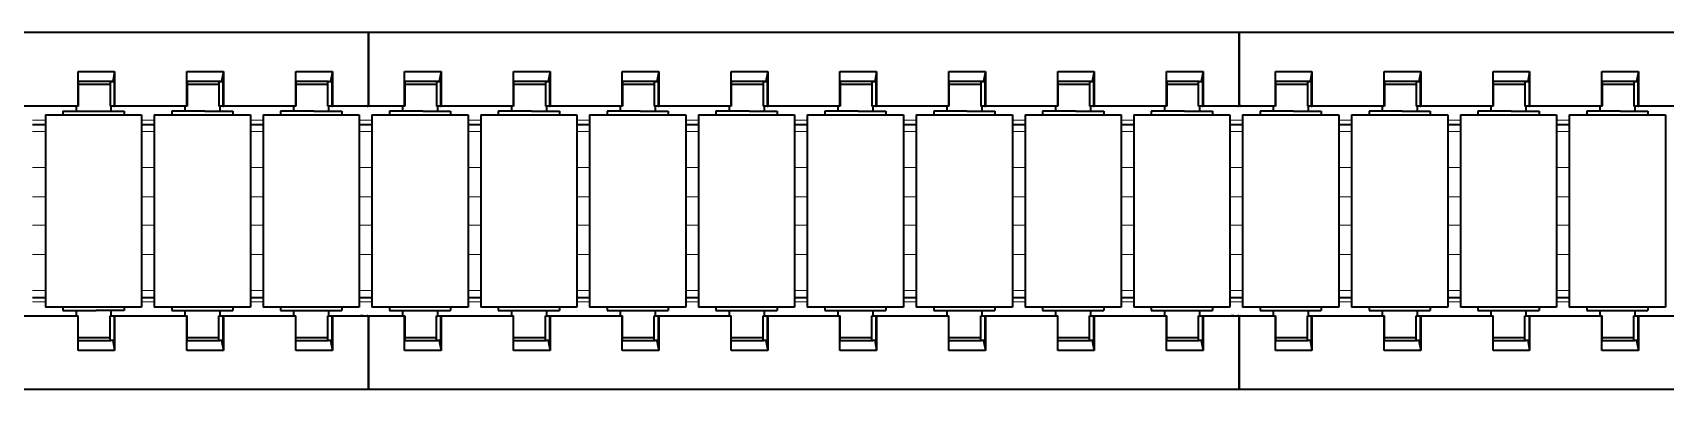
# Model space of a CAD drawing. Header units: inches. Extents: x 185496 to 352137, y 107182 to 179410.
# Drawn here: x 244592 to 244778.8, y 155304.6 to 155345.4 of the extents above; entities that cross this region are included whole.
import ezdxf

# ---------------------------------------------------------------- set-up
doc = ezdxf.new("R2010")
doc.units = ezdxf.units.IN
doc.header["$MEASUREMENT"] = 0

# ---------------------------------------------------------------- blocks, each defined once
blk = doc.blocks.new('liaojia')
at = {"color": 7, "lineweight": 35, "ltscale": 0.249049}
for p, q in [((799665.87, -280243.18), (799665.87, -280342.8)), ((799706.67, -280342.8), (799706.67, -280243.18)), ((799665.87, -280342.8), (799665.87, -280442.42)), ((799706.67, -280442.42), (799706.67, -280342.8)), ((799665.87, -280442.42), (799665.87, -280542.04)), ((799706.67, -280542.04), (799706.67, -280442.42))]:
    blk.add_line(p, q, dxfattribs=at)
at = {"color": 7, "lineweight": 35, "ltscale": 0.020671}
for p, q in [((799674.27, -280288.86), (799674.27, -280297.13)), ((799698.27, -280297.13), (799698.27, -280288.86)), ((799674.27, -280301.31), (799674.27, -280309.58)), ((799698.27, -280309.58), (799698.27, -280301.31)), ((799674.27, -280313.76), (799674.27, -280322.03)), ((799698.27, -280322.03), (799698.27, -280313.76)), ((799674.27, -280326.21), (799674.27, -280334.48)), ((799698.27, -280334.48), (799698.27, -280326.21)), ((799674.27, -280351.12), (799674.27, -280359.39)), ((799698.27, -280359.39), (799698.27, -280351.12)), ((799674.27, -280363.57), (799674.27, -280371.84)), ((799698.27, -280371.84), (799698.27, -280363.57)), ((799674.27, -280376.02), (799674.27, -280384.29)), ((799698.27, -280384.29), (799698.27, -280376.02)), ((799674.27, -280388.48), (799674.27, -280396.74)), ((799698.27, -280396.74), (799698.27, -280388.48)), ((799674.27, -280400.93), (799674.27, -280409.2)), ((799698.27, -280409.2), (799698.27, -280400.93)), ((799674.27, -280413.38), (799674.27, -280421.65)), ((799698.27, -280421.65), (799698.27, -280413.38)), ((799674.27, -280425.83), (799674.27, -280434.1)), ((799698.27, -280434.1), (799698.27, -280425.83)), ((799674.27, -280450.74), (799674.27, -280459.01)), ((799698.27, -280459.01), (799698.27, -280450.74)), ((799674.27, -280463.19), (799674.27, -280471.46)), ((799698.27, -280471.46), (799698.27, -280463.19)), ((799674.27, -280475.64), (799674.27, -280483.91)), ((799698.27, -280483.91), (799698.27, -280475.64))]:
    blk.add_line(p, q, dxfattribs=at)
at = {"color": 7, "lineweight": 35, "ltscale": 0.012551}
for p, q in [((799675.27, -280299.07), (799675.27, -280294.05)), ((799697.27, -280294.05), (799697.27, -280299.07)), ((799675.27, -280323.97), (799675.27, -280318.95)), ((799697.27, -280318.95), (799697.27, -280323.97)), ((799675.27, -280398.69), (799675.27, -280393.67)), ((799697.27, -280393.67), (799697.27, -280398.69)), ((799675.27, -280411.14), (799675.27, -280406.12)), ((799697.27, -280406.12), (799697.27, -280411.14)), ((799675.27, -280436.05), (799675.27, -280431.03)), ((799697.27, -280431.03), (799697.27, -280436.05))]:
    blk.add_line(p, q, dxfattribs=at)
at = {"color": 7, "lineweight": 35, "ltscale": 0.055}
for p, q in [((799675.27, -280294.05), (799697.27, -280294.05)), ((799675.27, -280305.05), (799697.27, -280305.05)), ((799675.27, -280306.5), (799697.27, -280306.5)), ((799675.27, -280317.5), (799697.27, -280317.5)), ((799675.27, -280318.95), (799697.27, -280318.95)), ((799675.27, -280329.95), (799697.27, -280329.95)), ((799675.27, -280331.41), (799697.27, -280331.41)), ((799675.27, -280342.41), (799697.27, -280342.41)), ((799675.27, -280343.86), (799697.27, -280343.86)), ((799675.27, -280354.86), (799697.27, -280354.86)), ((799675.27, -280356.31), (799697.27, -280356.31)), ((799675.27, -280367.31), (799697.27, -280367.31)), ((799675.27, -280368.76), (799697.27, -280368.76)), ((799675.27, -280379.76), (799697.27, -280379.76)), ((799675.27, -280381.22), (799697.27, -280381.22)), ((799675.27, -280392.22), (799697.27, -280392.22)), ((799675.27, -280393.67), (799697.27, -280393.67)), ((799675.27, -280404.67), (799697.27, -280404.67)), ((799675.27, -280406.12), (799697.27, -280406.12)), ((799675.27, -280417.12), (799697.27, -280417.12)), ((799675.27, -280418.57), (799697.27, -280418.57)), ((799675.27, -280429.57), (799697.27, -280429.57)), ((799675.27, -280431.03), (799697.27, -280431.03)), ((799675.27, -280442.03), (799697.27, -280442.03)), ((799675.27, -280443.48), (799697.27, -280443.48)), ((799675.27, -280454.48), (799697.27, -280454.48)), ((799675.27, -280455.93), (799697.27, -280455.93)), ((799675.27, -280466.93), (799697.27, -280466.93)), ((799675.27, -280468.38), (799697.27, -280468.38)), ((799675.27, -280479.38), (799697.27, -280479.38))]:
    blk.add_line(p, q, dxfattribs=at)
at = {"color": 7, "lineweight": 35, "ltscale": 0.002965}
for p, q in [((799670.31, -280297.13), (799671.47, -280297.34)), ((799701.07, -280297.34), (799702.24, -280297.13)), ((799670.31, -280309.58), (799671.47, -280309.8)), ((799701.07, -280309.8), (799702.24, -280309.58)), ((799670.31, -280322.03), (799671.47, -280322.25)), ((799701.07, -280322.25), (799702.24, -280322.03)), ((799670.31, -280334.48), (799671.47, -280334.7)), ((799701.07, -280334.7), (799702.24, -280334.48)), ((799670.31, -280346.94), (799671.47, -280347.15)), ((799701.07, -280347.15), (799702.24, -280346.94)), ((799670.31, -280359.39), (799671.47, -280359.61)), ((799701.07, -280359.61), (799702.24, -280359.39)), ((799670.31, -280371.84), (799671.47, -280372.06)), ((799701.07, -280372.06), (799702.24, -280371.84)), ((799670.31, -280384.29), (799671.47, -280384.51)), ((799701.07, -280384.51), (799702.24, -280384.29)), ((799670.31, -280396.74), (799671.47, -280396.96)), ((799701.07, -280396.96), (799702.24, -280396.74)), ((799670.31, -280409.2), (799671.47, -280409.42)), ((799701.07, -280409.42), (799702.24, -280409.2)), ((799670.31, -280421.65), (799671.47, -280421.87)), ((799701.07, -280421.87), (799702.24, -280421.65)), ((799670.31, -280434.1), (799671.47, -280434.32)), ((799701.07, -280434.32), (799702.24, -280434.1)), ((799670.31, -280446.55), (799671.47, -280446.77)), ((799701.07, -280446.77), (799702.24, -280446.55)), ((799670.31, -280459.01), (799671.47, -280459.23)), ((799701.07, -280459.23), (799702.24, -280459.01)), ((799670.31, -280471.46), (799671.47, -280471.68)), ((799701.07, -280471.68), (799702.24, -280471.46))]:
    blk.add_line(p, q, dxfattribs=at)
at = {"color": 7, "lineweight": 35, "ltscale": 0.009914}
for p, q in [((799670.31, -280297.13), (799674.27, -280297.13)), ((799698.27, -280297.13), (799702.24, -280297.13)), ((799674.27, -280301.31), (799670.31, -280301.31)), ((799702.24, -280301.31), (799698.27, -280301.31)), ((799670.31, -280309.58), (799674.27, -280309.58)), ((799698.27, -280309.58), (799702.24, -280309.58)), ((799674.27, -280313.76), (799670.31, -280313.76)), ((799702.24, -280313.76), (799698.27, -280313.76)), ((799670.31, -280322.03), (799674.27, -280322.03)), ((799698.27, -280322.03), (799702.24, -280322.03)), ((799674.27, -280326.21), (799670.31, -280326.21)), ((799702.24, -280326.21), (799698.27, -280326.21)), ((799670.31, -280334.48), (799674.27, -280334.48)), ((799698.27, -280334.48), (799702.24, -280334.48)), ((799674.27, -280338.67), (799670.31, -280338.67)), ((799702.24, -280338.67), (799698.27, -280338.67)), ((799670.31, -280346.94), (799674.27, -280346.94)), ((799698.27, -280346.94), (799702.24, -280346.94)), ((799674.27, -280351.12), (799670.31, -280351.12)), ((799702.24, -280351.12), (799698.27, -280351.12)), ((799670.31, -280359.39), (799674.27, -280359.39)), ((799698.27, -280359.39), (799702.24, -280359.39)), ((799674.27, -280363.57), (799670.31, -280363.57)), ((799702.24, -280363.57), (799698.27, -280363.57)), ((799670.31, -280371.84), (799674.27, -280371.84)), ((799698.27, -280371.84), (799702.24, -280371.84)), ((799674.27, -280376.02), (799670.31, -280376.02)), ((799702.24, -280376.02), (799698.27, -280376.02)), ((799670.31, -280384.29), (799674.27, -280384.29)), ((799698.27, -280384.29), (799702.24, -280384.29)), ((799674.27, -280388.48), (799670.31, -280388.48)), ((799702.24, -280388.48), (799698.27, -280388.48)), ((799670.31, -280396.74), (799674.27, -280396.74)), ((799698.27, -280396.74), (799702.24, -280396.74)), ((799674.27, -280400.93), (799670.31, -280400.93)), ((799702.24, -280400.93), (799698.27, -280400.93)), ((799670.31, -280409.2), (799674.27, -280409.2)), ((799698.27, -280409.2), (799702.24, -280409.2)), ((799674.27, -280413.38), (799670.31, -280413.38)), ((799702.24, -280413.38), (799698.27, -280413.38)), ((799670.31, -280421.65), (799674.27, -280421.65)), ((799698.27, -280421.65), (799702.24, -280421.65)), ((799674.27, -280425.83), (799670.31, -280425.83)), ((799702.24, -280425.83), (799698.27, -280425.83)), ((799670.31, -280434.1), (799674.27, -280434.1)), ((799698.27, -280434.1), (799702.24, -280434.1)), ((799674.27, -280438.29), (799670.31, -280438.29)), ((799702.24, -280438.29), (799698.27, -280438.29)), ((799670.31, -280446.55), (799674.27, -280446.55)), ((799698.27, -280446.55), (799702.24, -280446.55)), ((799674.27, -280450.74), (799670.31, -280450.74)), ((799702.24, -280450.74), (799698.27, -280450.74)), ((799670.31, -280459.01), (799674.27, -280459.01)), ((799698.27, -280459.01), (799702.24, -280459.01)), ((799674.27, -280463.19), (799670.31, -280463.19)), ((799702.24, -280463.19), (799698.27, -280463.19)), ((799670.31, -280471.46), (799674.27, -280471.46)), ((799698.27, -280471.46), (799702.24, -280471.46)), ((799674.27, -280475.64), (799670.31, -280475.64)), ((799702.24, -280475.64), (799698.27, -280475.64))]:
    blk.add_line(p, q, dxfattribs=at)
at = {"color": 7, "lineweight": 35, "ltscale": 0.01046}
for p, q in [((799670.31, -280301.31), (799670.31, -280297.13)), ((799702.24, -280297.13), (799702.24, -280301.31)), ((799670.31, -280313.76), (799670.31, -280309.58)), ((799702.24, -280309.58), (799702.24, -280313.76)), ((799670.31, -280326.21), (799670.31, -280322.03)), ((799702.24, -280322.03), (799702.24, -280326.21)), ((799670.31, -280338.67), (799670.31, -280334.48)), ((799702.24, -280334.48), (799702.24, -280338.67)), ((799670.31, -280351.12), (799670.31, -280346.94)), ((799702.24, -280346.94), (799702.24, -280351.12)), ((799670.31, -280363.57), (799670.31, -280359.39)), ((799702.24, -280359.39), (799702.24, -280363.57)), ((799670.31, -280376.02), (799670.31, -280371.84)), ((799702.24, -280371.84), (799702.24, -280376.02)), ((799670.31, -280388.48), (799670.31, -280384.29)), ((799702.24, -280384.29), (799702.24, -280388.48)), ((799670.31, -280400.93), (799670.31, -280396.74)), ((799702.24, -280396.74), (799702.24, -280400.93)), ((799670.31, -280413.38), (799670.31, -280409.2)), ((799702.24, -280409.2), (799702.24, -280413.38)), ((799670.31, -280425.83), (799670.31, -280421.65)), ((799702.24, -280421.65), (799702.24, -280425.83)), ((799670.31, -280438.29), (799670.31, -280434.1)), ((799702.24, -280434.1), (799702.24, -280438.29)), ((799670.31, -280450.74), (799670.31, -280446.55)), ((799702.24, -280446.55), (799702.24, -280450.74)), ((799670.31, -280463.19), (799670.31, -280459.01)), ((799702.24, -280459.01), (799702.24, -280463.19)), ((799670.31, -280475.64), (799670.31, -280471.46)), ((799702.24, -280471.46), (799702.24, -280475.64))]:
    blk.add_line(p, q, dxfattribs=at)
at = {"color": 7, "lineweight": 35, "ltscale": 0.007}
for p, q in [((799671.47, -280297.2), (799674.27, -280297.2)), ((799698.27, -280297.2), (799701.07, -280297.2)), ((799671.47, -280297.66), (799674.27, -280297.66)), ((799701.07, -280297.66), (799698.27, -280297.66)), ((799671.47, -280301.29), (799674.27, -280301.29)), ((799701.07, -280301.29), (799698.27, -280301.29)), ((799671.47, -280309.65), (799674.27, -280309.65)), ((799671.47, -280310.11), (799674.27, -280310.11)), ((799698.27, -280309.65), (799701.07, -280309.65)), ((799701.07, -280310.11), (799698.27, -280310.11)), ((799671.47, -280313.75), (799674.27, -280313.75)), ((799701.07, -280313.75), (799698.27, -280313.75)), ((799671.47, -280322.11), (799674.27, -280322.11)), ((799671.47, -280322.56), (799674.27, -280322.56)), ((799698.27, -280322.11), (799701.07, -280322.11)), ((799701.07, -280322.56), (799698.27, -280322.56)), ((799671.47, -280326.2), (799674.27, -280326.2)), ((799701.07, -280326.2), (799698.27, -280326.2)), ((799671.47, -280334.56), (799674.27, -280334.56)), ((799698.27, -280334.56), (799701.07, -280334.56)), ((799671.47, -280335.01), (799674.27, -280335.01)), ((799701.07, -280335.01), (799698.27, -280335.01)), ((799671.47, -280338.65), (799674.27, -280338.65)), ((799698.27, -280338.65), (799701.07, -280338.65)), ((799671.47, -280347.01), (799674.27, -280347.01)), ((799674.27, -280347.47), (799671.47, -280347.47)), ((799698.27, -280347.01), (799701.07, -280347.01)), ((799701.07, -280347.47), (799698.27, -280347.47)), ((799671.47, -280351.1), (799674.27, -280351.1)), ((799701.07, -280351.1), (799698.27, -280351.1)), ((799671.47, -280359.46), (799674.27, -280359.46)), ((799671.47, -280359.92), (799674.27, -280359.92)), ((799698.27, -280359.46), (799701.07, -280359.46)), ((799701.07, -280359.92), (799698.27, -280359.92)), ((799671.47, -280363.56), (799674.27, -280363.56)), ((799701.07, -280363.56), (799698.27, -280363.56)), ((799671.47, -280371.92), (799674.27, -280371.92)), ((799698.27, -280371.92), (799701.07, -280371.92)), ((799671.47, -280372.37), (799674.27, -280372.37)), ((799701.07, -280372.37), (799698.27, -280372.37)), ((799671.47, -280376.01), (799674.27, -280376.01)), ((799701.07, -280376.01), (799698.27, -280376.01)), ((799671.47, -280384.37), (799674.27, -280384.37)), ((799671.47, -280384.82), (799674.27, -280384.82)), ((799698.27, -280384.37), (799701.07, -280384.37)), ((799701.07, -280384.82), (799698.27, -280384.82)), ((799671.47, -280388.46), (799674.27, -280388.46)), ((799701.07, -280388.46), (799698.27, -280388.46)), ((799671.47, -280396.82), (799674.27, -280396.82)), ((799671.47, -280397.28), (799674.27, -280397.28)), ((799698.27, -280396.82), (799701.07, -280396.82)), ((799701.07, -280397.28), (799698.27, -280397.28)), ((799671.47, -280400.91), (799674.27, -280400.91)), ((799701.07, -280400.91), (799698.27, -280400.91)), ((799671.47, -280409.27), (799674.27, -280409.27)), ((799698.27, -280409.27), (799701.07, -280409.27)), ((799671.47, -280409.73), (799674.27, -280409.73)), ((799701.07, -280409.73), (799698.27, -280409.73)), ((799671.47, -280413.36), (799674.27, -280413.36)), ((799701.07, -280413.36), (799698.27, -280413.36)), ((799671.47, -280421.72), (799674.27, -280421.72)), ((799671.47, -280422.18), (799674.27, -280422.18)), ((799698.27, -280421.72), (799701.07, -280421.72)), ((799701.07, -280422.18), (799698.27, -280422.18)), ((799671.47, -280425.82), (799674.27, -280425.82)), ((799701.07, -280425.82), (799698.27, -280425.82)), ((799671.47, -280434.18), (799674.27, -280434.18)), ((799671.47, -280434.63), (799674.27, -280434.63)), ((799698.27, -280434.18), (799701.07, -280434.18)), ((799701.07, -280434.63), (799698.27, -280434.63)), ((799671.47, -280438.27), (799674.27, -280438.27)), ((799698.27, -280438.27), (799701.07, -280438.27)), ((799671.47, -280446.63), (799674.27, -280446.63)), ((799698.27, -280446.63), (799701.07, -280446.63)), ((799674.27, -280447.08), (799671.47, -280447.08)), ((799701.07, -280447.08), (799698.27, -280447.08)), ((799671.47, -280450.72), (799674.27, -280450.72)), ((799701.07, -280450.72), (799698.27, -280450.72)), ((799671.47, -280459.08), (799674.27, -280459.08)), ((799671.47, -280459.54), (799674.27, -280459.54)), ((799698.27, -280459.08), (799701.07, -280459.08)), ((799701.07, -280459.54), (799698.27, -280459.54)), ((799671.47, -280463.17), (799674.27, -280463.17)), ((799701.07, -280463.17), (799698.27, -280463.17)), ((799671.47, -280471.53), (799674.27, -280471.53)), ((799671.47, -280471.99), (799674.27, -280471.99)), ((799698.27, -280471.53), (799701.07, -280471.53)), ((799701.07, -280471.99), (799698.27, -280471.99)), ((799671.47, -280475.63), (799674.27, -280475.63)), ((799701.07, -280475.63), (799698.27, -280475.63))]:
    blk.add_line(p, q, dxfattribs=at)
at = {"color": 7, "lineweight": 35, "ltscale": 0.000893784}
for p, q in [((799671.47, -280297.56), (799671.47, -280297.2)), ((799701.07, -280297.2), (799701.07, -280297.56)), ((799671.47, -280384.73), (799671.47, -280384.37)), ((799701.07, -280384.37), (799701.07, -280384.73)), ((799671.47, -280459.44), (799671.47, -280459.08)), ((799701.07, -280459.08), (799701.07, -280459.44))]:
    blk.add_line(p, q, dxfattribs=at)
at = {"color": 7, "lineweight": 35, "ltscale": 0.000356865}
for p, q in [((799671.47, -280297.34), (799671.47, -280297.2)), ((799671.47, -280334.7), (799671.47, -280334.56)), ((799671.47, -280347.15), (799671.47, -280347.01)), ((799671.47, -280359.61), (799671.47, -280359.46)), ((799671.47, -280372.06), (799671.47, -280371.92)), ((799671.47, -280384.51), (799671.47, -280384.37)), ((799671.47, -280396.96), (799671.47, -280396.82)), ((799671.47, -280409.42), (799671.47, -280409.27)), ((799671.47, -280446.77), (799671.47, -280446.63)), ((799671.47, -280459.23), (799671.47, -280459.08)), ((799671.47, -280471.68), (799671.47, -280471.53))]:
    blk.add_line(p, q, dxfattribs=at)
at = {"color": 7, "lineweight": 35, "ltscale": 0.000536919}
for p, q in [((799671.47, -280297.34), (799671.47, -280297.56)), ((799671.47, -280309.8), (799671.47, -280310.01)), ((799671.47, -280384.51), (799671.47, -280384.73)), ((799671.47, -280421.87), (799671.47, -280422.08)), ((799671.47, -280459.23), (799671.47, -280459.44))]:
    blk.add_line(p, q, dxfattribs=at)
at = {"color": 7, "lineweight": 35, "ltscale": 0.000187874}
for p, q in [((799674.27, -280297.2), (799674.27, -280297.13)), ((799698.27, -280297.2), (799698.27, -280297.13)), ((799674.27, -280334.56), (799674.27, -280334.48)), ((799698.27, -280334.56), (799698.27, -280334.48)), ((799674.27, -280347.01), (799674.27, -280346.94)), ((799698.27, -280347.01), (799698.27, -280346.94)), ((799674.27, -280359.46), (799674.27, -280359.39)), ((799698.27, -280359.46), (799698.27, -280359.39)), ((799674.27, -280371.92), (799674.27, -280371.84)), ((799698.27, -280371.92), (799698.27, -280371.84)), ((799674.27, -280384.37), (799674.27, -280384.29)), ((799698.27, -280384.37), (799698.27, -280384.29)), ((799674.27, -280396.82), (799674.27, -280396.74)), ((799698.27, -280396.82), (799698.27, -280396.74)), ((799674.27, -280409.27), (799674.27, -280409.2)), ((799698.27, -280409.27), (799698.27, -280409.2)), ((799674.27, -280446.63), (799674.27, -280446.55)), ((799698.27, -280446.63), (799698.27, -280446.55)), ((799674.27, -280459.08), (799674.27, -280459.01)), ((799698.27, -280459.08), (799698.27, -280459.01)), ((799674.27, -280471.53), (799674.27, -280471.46)), ((799698.27, -280471.53), (799698.27, -280471.46))]:
    blk.add_line(p, q, dxfattribs=at)
at = {"color": 7, "lineweight": 35, "ltscale": 0.001138}
for p, q in [((799674.27, -280297.2), (799674.27, -280297.66)), ((799698.27, -280297.66), (799698.27, -280297.2)), ((799674.27, -280309.65), (799674.27, -280310.11)), ((799698.27, -280310.11), (799698.27, -280309.65)), ((799674.27, -280322.11), (799674.27, -280322.56)), ((799698.27, -280322.56), (799698.27, -280322.11)), ((799674.27, -280334.56), (799674.27, -280335.01)), ((799698.27, -280335.01), (799698.27, -280334.56)), ((799674.27, -280347.01), (799674.27, -280347.47)), ((799698.27, -280347.47), (799698.27, -280347.01)), ((799674.27, -280359.46), (799674.27, -280359.92)), ((799698.27, -280359.92), (799698.27, -280359.46)), ((799674.27, -280371.92), (799674.27, -280372.37)), ((799698.27, -280372.37), (799698.27, -280371.92)), ((799674.27, -280384.37), (799674.27, -280384.82)), ((799698.27, -280384.82), (799698.27, -280384.37)), ((799674.27, -280396.82), (799674.27, -280397.28)), ((799698.27, -280397.28), (799698.27, -280396.82)), ((799674.27, -280409.27), (799674.27, -280409.73)), ((799698.27, -280409.73), (799698.27, -280409.27)), ((799674.27, -280421.72), (799674.27, -280422.18)), ((799698.27, -280422.18), (799698.27, -280421.72)), ((799674.27, -280434.18), (799674.27, -280434.63)), ((799698.27, -280434.63), (799698.27, -280434.18)), ((799674.27, -280446.63), (799674.27, -280447.08)), ((799698.27, -280447.08), (799698.27, -280446.63)), ((799674.27, -280459.08), (799674.27, -280459.54)), ((799698.27, -280459.54), (799698.27, -280459.08)), ((799674.27, -280471.53), (799674.27, -280471.99)), ((799698.27, -280471.99), (799698.27, -280471.53))]:
    blk.add_line(p, q, dxfattribs=at)
at = {"color": 7, "lineweight": 35, "ltscale": 0.007987}
for p, q in [((799674.87, -280299.24), (799674.87, -280296.05)), ((799697.67, -280299.24), (799697.67, -280296.05)), ((799674.87, -280324.15), (799674.87, -280320.95)), ((799697.67, -280324.15), (799697.67, -280320.95)), ((799674.87, -280336.6), (799674.87, -280333.41)), ((799697.67, -280336.6), (799697.67, -280333.41)), ((799674.87, -280361.51), (799674.87, -280358.31)), ((799697.67, -280361.51), (799697.67, -280358.31)), ((799674.87, -280373.96), (799674.87, -280370.76)), ((799697.67, -280373.96), (799697.67, -280370.76)), ((799674.87, -280386.41), (799674.87, -280383.22)), ((799697.67, -280386.41), (799697.67, -280383.22)), ((799674.87, -280398.86), (799674.87, -280395.67)), ((799697.67, -280398.86), (799697.67, -280395.67)), ((799674.87, -280411.32), (799674.87, -280408.12)), ((799697.67, -280411.32), (799697.67, -280408.12)), ((799674.87, -280436.22), (799674.87, -280433.03)), ((799697.67, -280436.22), (799697.67, -280433.03)), ((799674.87, -280448.67), (799674.87, -280445.48)), ((799697.67, -280448.67), (799697.67, -280445.48)), ((799674.87, -280461.13), (799674.87, -280457.93)), ((799697.67, -280461.13), (799697.67, -280457.93)), ((799674.87, -280473.58), (799674.87, -280470.38)), ((799697.67, -280470.38), (799697.67, -280473.58))]:
    blk.add_line(p, q, dxfattribs=at)
at = {"color": 7, "lineweight": 35, "ltscale": 0.000999832}
for p, q in [((799674.87, -280296.05), (799675.27, -280296.05)), ((799674.87, -280303.05), (799675.27, -280303.05)), ((799674.87, -280308.5), (799675.27, -280308.5)), ((799674.87, -280315.5), (799675.27, -280315.5)), ((799674.87, -280320.95), (799675.27, -280320.95)), ((799674.87, -280327.95), (799675.27, -280327.95)), ((799674.87, -280333.41), (799675.27, -280333.41)), ((799674.87, -280340.41), (799675.27, -280340.41)), ((799674.87, -280345.86), (799675.27, -280345.86)), ((799674.87, -280352.86), (799675.27, -280352.86)), ((799674.87, -280358.31), (799675.27, -280358.31)), ((799674.87, -280365.31), (799675.27, -280365.31)), ((799674.87, -280370.76), (799675.27, -280370.76)), ((799674.87, -280377.76), (799675.27, -280377.76)), ((799674.87, -280383.22), (799675.27, -280383.22)), ((799674.87, -280390.22), (799675.27, -280390.22)), ((799674.87, -280395.67), (799675.27, -280395.67)), ((799674.87, -280402.67), (799675.27, -280402.67)), ((799674.87, -280408.12), (799675.27, -280408.12)), ((799674.87, -280415.12), (799675.27, -280415.12)), ((799674.87, -280420.57), (799675.27, -280420.57)), ((799674.87, -280427.57), (799675.27, -280427.57)), ((799674.87, -280433.03), (799675.27, -280433.03)), ((799674.87, -280440.03), (799675.27, -280440.03)), ((799674.87, -280445.48), (799675.27, -280445.48)), ((799674.87, -280452.48), (799675.27, -280452.48)), ((799674.87, -280457.93), (799675.27, -280457.93)), ((799674.87, -280464.93), (799675.27, -280464.93)), ((799674.87, -280470.38), (799675.27, -280470.38)), ((799674.87, -280477.38), (799675.27, -280477.38))]:
    blk.add_line(p, q, dxfattribs=at)
at = {"color": 7, "lineweight": 35, "ltscale": 0.001}
for p, q in [((799697.27, -280296.05), (799697.67, -280296.05)), ((799697.27, -280303.05), (799697.67, -280303.05)), ((799697.27, -280308.5), (799697.67, -280308.5)), ((799697.27, -280315.5), (799697.67, -280315.5)), ((799697.27, -280320.95), (799697.67, -280320.95)), ((799697.27, -280327.95), (799697.67, -280327.95)), ((799697.27, -280333.41), (799697.67, -280333.41)), ((799697.27, -280340.41), (799697.67, -280340.41)), ((799697.27, -280345.86), (799697.67, -280345.86)), ((799697.27, -280352.86), (799697.67, -280352.86)), ((799697.27, -280358.31), (799697.67, -280358.31)), ((799697.27, -280365.31), (799697.67, -280365.31)), ((799697.27, -280370.76), (799697.67, -280370.76)), ((799697.27, -280377.76), (799697.67, -280377.76)), ((799697.27, -280383.22), (799697.67, -280383.22)), ((799697.27, -280390.22), (799697.67, -280390.22)), ((799697.27, -280395.67), (799697.67, -280395.67)), ((799697.27, -280402.67), (799697.67, -280402.67)), ((799697.27, -280408.12), (799697.67, -280408.12)), ((799697.27, -280415.12), (799697.67, -280415.12)), ((799697.27, -280420.57), (799697.67, -280420.57)), ((799697.27, -280427.57), (799697.67, -280427.57)), ((799697.27, -280433.03), (799697.67, -280433.03)), ((799697.27, -280440.03), (799697.67, -280440.03)), ((799697.27, -280445.48), (799697.67, -280445.48)), ((799697.27, -280452.48), (799697.67, -280452.48)), ((799697.27, -280457.93), (799697.67, -280457.93)), ((799697.27, -280464.93), (799697.67, -280464.93)), ((799697.27, -280470.38), (799697.67, -280470.38)), ((799697.27, -280477.38), (799697.67, -280477.38))]:
    blk.add_line(p, q, dxfattribs=at)
at = {"color": 7, "lineweight": 35, "ltscale": 0.009386}
for p, q in [((799671.47, -280297.56), (799671.47, -280301.31)), ((799701.07, -280301.31), (799701.07, -280297.56)), ((799671.47, -280310.01), (799671.47, -280313.76)), ((799701.07, -280313.76), (799701.07, -280310.01)), ((799671.47, -280322.46), (799671.47, -280326.22)), ((799701.07, -280326.22), (799701.07, -280322.46)), ((799671.47, -280334.92), (799671.47, -280338.67)), ((799701.07, -280338.67), (799701.07, -280334.92)), ((799671.47, -280347.37), (799671.47, -280351.12)), ((799701.07, -280351.12), (799701.07, -280347.37)), ((799671.47, -280359.82), (799671.47, -280363.57)), ((799701.07, -280363.57), (799701.07, -280359.82)), ((799671.47, -280372.27), (799671.47, -280376.03)), ((799701.07, -280376.03), (799701.07, -280372.27)), ((799671.47, -280384.73), (799671.47, -280388.48)), ((799701.07, -280388.48), (799701.07, -280384.73)), ((799671.47, -280397.18), (799671.47, -280400.93)), ((799701.07, -280400.93), (799701.07, -280397.18)), ((799671.47, -280409.63), (799671.47, -280413.38)), ((799701.07, -280413.38), (799701.07, -280409.63)), ((799671.47, -280422.08), (799671.47, -280425.84)), ((799701.07, -280425.84), (799701.07, -280422.08)), ((799671.47, -280434.54), (799671.47, -280438.29)), ((799701.07, -280438.29), (799701.07, -280434.54)), ((799671.47, -280446.99), (799671.47, -280450.74)), ((799701.07, -280450.74), (799701.07, -280446.99)), ((799671.47, -280459.44), (799671.47, -280463.19)), ((799701.07, -280463.19), (799701.07, -280459.44)), ((799671.47, -280471.89), (799671.47, -280475.65)), ((799701.07, -280475.65), (799701.07, -280471.89))]:
    blk.add_line(p, q, dxfattribs=at)
at = {"color": 7, "lineweight": 35, "ltscale": 0.005168}
for p, q in [((799671.77, -280299.72), (799671.77, -280297.66)), ((799671.77, -280312.18), (799671.77, -280310.11)), ((799671.77, -280324.63), (799671.77, -280322.56)), ((799671.77, -280337.08), (799671.77, -280335.01)), ((799671.77, -280349.53), (799671.77, -280347.47)), ((799671.77, -280361.99), (799671.77, -280359.92)), ((799671.77, -280374.44), (799671.77, -280372.37)), ((799671.77, -280386.89), (799671.77, -280384.82)), ((799671.77, -280399.34), (799671.77, -280397.28)), ((799671.77, -280411.79), (799671.77, -280409.73)), ((799671.77, -280424.25), (799671.77, -280422.18)), ((799671.77, -280436.7), (799671.77, -280434.63)), ((799671.77, -280449.15), (799671.77, -280447.08)), ((799671.77, -280461.6), (799671.77, -280459.54)), ((799671.77, -280474.06), (799671.77, -280471.99))]:
    blk.add_line(p, q, dxfattribs=at)
at = {"color": 7, "lineweight": 35, "ltscale": 0.004297}
for p, q in [((799671.77, -280299.37), (799671.77, -280297.66)), ((799700.77, -280297.66), (799700.77, -280299.37)), ((799671.77, -280311.83), (799671.77, -280310.11)), ((799700.77, -280310.11), (799700.77, -280311.83)), ((799671.77, -280324.28), (799671.77, -280322.56)), ((799700.77, -280322.56), (799700.77, -280324.28)), ((799671.77, -280336.73), (799671.77, -280335.01)), ((799700.77, -280335.01), (799700.77, -280336.73)), ((799671.77, -280349.18), (799671.77, -280347.47)), ((799700.77, -280347.47), (799700.77, -280349.18)), ((799671.77, -280361.64), (799671.77, -280359.92)), ((799700.77, -280359.92), (799700.77, -280361.64)), ((799671.77, -280374.09), (799671.77, -280372.37)), ((799700.77, -280372.37), (799700.77, -280374.09)), ((799671.77, -280386.54), (799671.77, -280384.82)), ((799700.77, -280384.82), (799700.77, -280386.54)), ((799671.77, -280398.99), (799671.77, -280397.28)), ((799700.77, -280397.28), (799700.77, -280398.99)), ((799671.77, -280411.45), (799671.77, -280409.73)), ((799700.77, -280409.73), (799700.77, -280411.45)), ((799671.77, -280423.9), (799671.77, -280422.18)), ((799700.77, -280422.18), (799700.77, -280423.9)), ((799671.77, -280436.35), (799671.77, -280434.63)), ((799700.77, -280434.63), (799700.77, -280436.35)), ((799671.77, -280448.8), (799671.77, -280447.08)), ((799700.77, -280447.08), (799700.77, -280448.8)), ((799671.77, -280461.26), (799671.77, -280459.54)), ((799700.77, -280459.54), (799700.77, -280461.26)), ((799671.77, -280473.71), (799671.77, -280471.99)), ((799700.77, -280471.99), (799700.77, -280473.71))]:
    blk.add_line(p, q, dxfattribs=at)
at = {"color": 7, "lineweight": 35, "ltscale": 0.0015}
for p, q in [((799674.27, -280297.55), (799674.87, -280297.55)), ((799697.67, -280297.55), (799698.27, -280297.55)), ((799674.27, -280301.55), (799674.87, -280301.55)), ((799697.67, -280301.55), (799698.27, -280301.55)), ((799674.27, -280310), (799674.87, -280310)), ((799697.67, -280310), (799698.27, -280310)), ((799674.27, -280314), (799674.87, -280314)), ((799697.67, -280314), (799698.27, -280314)), ((799674.27, -280322.45), (799674.87, -280322.45)), ((799697.67, -280322.45), (799698.27, -280322.45)), ((799674.27, -280326.45), (799674.87, -280326.45)), ((799697.67, -280326.45), (799698.27, -280326.45)), ((799674.27, -280334.91), (799674.87, -280334.91)), ((799697.67, -280334.91), (799698.27, -280334.91)), ((799674.27, -280338.91), (799674.87, -280338.91)), ((799697.67, -280338.91), (799698.27, -280338.91)), ((799674.27, -280347.36), (799674.87, -280347.36)), ((799697.67, -280347.36), (799698.27, -280347.36)), ((799674.27, -280351.36), (799674.87, -280351.36)), ((799697.67, -280351.36), (799698.27, -280351.36)), ((799674.27, -280359.81), (799674.87, -280359.81)), ((799697.67, -280359.81), (799698.27, -280359.81)), ((799674.27, -280363.81), (799674.87, -280363.81)), ((799697.67, -280363.81), (799698.27, -280363.81)), ((799674.27, -280372.26), (799674.87, -280372.26)), ((799697.67, -280372.26), (799698.27, -280372.26)), ((799674.27, -280376.26), (799674.87, -280376.26)), ((799697.67, -280376.26), (799698.27, -280376.26)), ((799674.27, -280384.72), (799674.87, -280384.72)), ((799697.67, -280384.72), (799698.27, -280384.72)), ((799674.27, -280388.72), (799674.87, -280388.72)), ((799697.67, -280388.72), (799698.27, -280388.72)), ((799674.27, -280397.17), (799674.87, -280397.17)), ((799697.67, -280397.17), (799698.27, -280397.17)), ((799674.27, -280401.17), (799674.87, -280401.17)), ((799697.67, -280401.17), (799698.27, -280401.17)), ((799674.27, -280409.62), (799674.87, -280409.62)), ((799697.67, -280409.62), (799698.27, -280409.62)), ((799674.27, -280413.62), (799674.87, -280413.62)), ((799697.67, -280413.62), (799698.27, -280413.62)), ((799674.27, -280422.07), (799674.87, -280422.07)), ((799697.67, -280422.07), (799698.27, -280422.07)), ((799674.27, -280426.07), (799674.87, -280426.07)), ((799697.67, -280426.07), (799698.27, -280426.07)), ((799674.27, -280434.53), (799674.87, -280434.53)), ((799697.67, -280434.53), (799698.27, -280434.53)), ((799674.27, -280438.53), (799674.87, -280438.53)), ((799697.67, -280438.53), (799698.27, -280438.53)), ((799674.27, -280446.98), (799674.87, -280446.98)), ((799697.67, -280446.98), (799698.27, -280446.98)), ((799674.27, -280450.98), (799674.87, -280450.98)), ((799697.67, -280450.98), (799698.27, -280450.98)), ((799674.27, -280459.43), (799674.87, -280459.43)), ((799697.67, -280459.43), (799698.27, -280459.43)), ((799674.27, -280463.43), (799674.87, -280463.43)), ((799697.67, -280463.43), (799698.27, -280463.43)), ((799674.27, -280471.88), (799674.87, -280471.88)), ((799697.67, -280471.88), (799698.27, -280471.88)), ((799674.27, -280475.88), (799674.87, -280475.88)), ((799697.67, -280475.88), (799698.27, -280475.88))]:
    blk.add_line(p, q, dxfattribs=at)
at = {"color": 7, "lineweight": 35, "ltscale": 0.009513}
for p, q in [((799674.87, -280299.24), (799674.87, -280303.05)), ((799697.67, -280303.05), (799697.67, -280299.24)), ((799674.87, -280311.7), (799674.87, -280315.5)), ((799697.67, -280315.5), (799697.67, -280311.7)), ((799674.87, -280324.15), (799674.87, -280327.95)), ((799697.67, -280327.95), (799697.67, -280324.15)), ((799674.87, -280336.6), (799674.87, -280340.41)), ((799697.67, -280340.41), (799697.67, -280336.6)), ((799674.87, -280361.51), (799674.87, -280365.31)), ((799697.67, -280365.31), (799697.67, -280361.51)), ((799674.87, -280373.96), (799674.87, -280377.76)), ((799697.67, -280377.76), (799697.67, -280373.96)), ((799674.87, -280386.41), (799674.87, -280390.22)), ((799697.67, -280390.22), (799697.67, -280386.41)), ((799674.87, -280398.86), (799674.87, -280402.67)), ((799697.67, -280402.67), (799697.67, -280398.86)), ((799674.87, -280411.32), (799674.87, -280415.12)), ((799697.67, -280415.12), (799697.67, -280411.32)), ((799674.87, -280423.77), (799674.87, -280427.57)), ((799697.67, -280427.57), (799697.67, -280423.77)), ((799674.87, -280436.22), (799674.87, -280440.03)), ((799697.67, -280440.03), (799697.67, -280436.22)), ((799674.87, -280448.67), (799674.87, -280452.48)), ((799697.67, -280452.48), (799697.67, -280448.67)), ((799674.87, -280461.13), (799674.87, -280464.93)), ((799697.67, -280464.93), (799697.67, -280461.13)), ((799674.87, -280477.38), (799674.87, -280473.58)), ((799697.67, -280477.38), (799697.67, -280473.58))]:
    blk.add_line(p, q, dxfattribs=at)
at = {"color": 7, "lineweight": 35, "ltscale": 0.014948}
for p, q in [((799675.27, -280305.05), (799675.27, -280299.07)), ((799697.27, -280299.07), (799697.27, -280305.05)), ((799675.27, -280317.5), (799675.27, -280311.52)), ((799697.27, -280311.52), (799697.27, -280317.5)), ((799675.27, -280329.95), (799675.27, -280323.97)), ((799697.27, -280323.97), (799697.27, -280329.95)), ((799675.27, -280342.41), (799675.27, -280336.43)), ((799697.27, -280336.43), (799697.27, -280342.41)), ((799675.27, -280354.86), (799675.27, -280348.88)), ((799697.27, -280348.88), (799697.27, -280354.86)), ((799675.27, -280367.31), (799675.27, -280361.33)), ((799697.27, -280361.33), (799697.27, -280367.31)), ((799675.27, -280379.76), (799675.27, -280373.78)), ((799697.27, -280373.78), (799697.27, -280379.76)), ((799675.27, -280392.22), (799675.27, -280386.24)), ((799697.27, -280386.24), (799697.27, -280392.22)), ((799675.27, -280404.67), (799675.27, -280398.69)), ((799697.27, -280398.69), (799697.27, -280404.67)), ((799675.27, -280417.12), (799675.27, -280411.14)), ((799697.27, -280411.14), (799697.27, -280417.12)), ((799675.27, -280429.57), (799675.27, -280423.59)), ((799697.27, -280423.59), (799697.27, -280429.57)), ((799675.27, -280442.03), (799675.27, -280436.05)), ((799697.27, -280436.05), (799697.27, -280442.03)), ((799675.27, -280454.48), (799675.27, -280448.5)), ((799697.27, -280448.5), (799697.27, -280454.48)), ((799675.27, -280466.93), (799675.27, -280460.95)), ((799697.27, -280460.95), (799697.27, -280466.93)), ((799675.27, -280479.38), (799675.27, -280473.4)), ((799697.27, -280473.4), (799697.27, -280479.38))]:
    blk.add_line(p, q, dxfattribs=at)
at = {"color": 7, "lineweight": 35, "ltscale": 0.000243759}
for p, q in [((799701.07, -280297.66), (799701.07, -280297.56)), ((799701.07, -280359.92), (799701.07, -280359.82)), ((799701.07, -280384.82), (799701.07, -280384.73)), ((799701.07, -280397.28), (799701.07, -280397.18)), ((799701.07, -280459.54), (799701.07, -280459.44)), ((799701.07, -280471.99), (799701.07, -280471.89))]:
    blk.add_line(p, q, dxfattribs=at)
at = {"color": 7, "lineweight": 13, "ltscale": 0.009093}
for p, q in [((799701.07, -280301.29), (799701.07, -280297.66)), ((799701.07, -280313.75), (799701.07, -280310.11)), ((799701.07, -280326.2), (799701.07, -280322.56)), ((799701.07, -280338.65), (799701.07, -280335.01)), ((799701.07, -280351.1), (799701.07, -280347.47)), ((799701.07, -280363.56), (799701.07, -280359.92)), ((799701.07, -280376.01), (799701.07, -280372.37)), ((799701.07, -280388.46), (799701.07, -280384.82)), ((799701.07, -280400.91), (799701.07, -280397.28)), ((799701.07, -280413.36), (799701.07, -280409.73)), ((799701.07, -280425.82), (799701.07, -280422.18)), ((799701.07, -280438.27), (799701.07, -280434.63)), ((799701.07, -280450.72), (799701.07, -280447.08)), ((799701.07, -280463.17), (799701.07, -280459.54)), ((799701.07, -280475.63), (799701.07, -280471.99))]:
    blk.add_line(p, q, dxfattribs=at)
at = {"color": 7, "lineweight": 35, "ltscale": 0.004796}
for p, q in [((799671.77, -280301.29), (799671.77, -280299.37)), ((799700.77, -280299.37), (799700.77, -280301.29)), ((799671.77, -280313.75), (799671.77, -280311.83)), ((799700.77, -280311.83), (799700.77, -280313.75)), ((799671.77, -280338.65), (799671.77, -280336.73)), ((799700.77, -280336.73), (799700.77, -280338.65)), ((799671.77, -280351.1), (799671.77, -280349.18)), ((799700.77, -280349.18), (799700.77, -280351.1)), ((799671.77, -280363.56), (799671.77, -280361.64)), ((799700.77, -280361.64), (799700.77, -280363.56)), ((799671.77, -280376.01), (799671.77, -280374.09)), ((799700.77, -280374.09), (799700.77, -280376.01)), ((799671.77, -280388.46), (799671.77, -280386.54)), ((799700.77, -280386.54), (799700.77, -280388.46)), ((799671.77, -280400.91), (799671.77, -280398.99)), ((799700.77, -280398.99), (799700.77, -280400.91)), ((799671.77, -280413.36), (799671.77, -280411.45)), ((799700.77, -280411.45), (799700.77, -280413.36)), ((799671.77, -280425.82), (799671.77, -280423.9)), ((799700.77, -280423.9), (799700.77, -280425.82)), ((799671.77, -280450.72), (799671.77, -280448.8)), ((799700.77, -280448.8), (799700.77, -280450.72)), ((799671.77, -280463.17), (799671.77, -280461.26)), ((799700.77, -280461.26), (799700.77, -280463.17)), ((799671.77, -280475.63), (799671.77, -280473.71)), ((799700.77, -280473.71), (799700.77, -280475.63))]:
    blk.add_line(p, q, dxfattribs=at)
at = {"color": 7, "lineweight": 35, "ltscale": 0.003925}
for p, q in [((799671.77, -280301.29), (799671.77, -280299.72)), ((799671.77, -280313.75), (799671.77, -280312.18)), ((799671.77, -280326.2), (799671.77, -280324.63)), ((799671.77, -280338.65), (799671.77, -280337.08)), ((799671.77, -280351.1), (799671.77, -280349.53)), ((799671.77, -280363.56), (799671.77, -280361.99)), ((799671.77, -280376.01), (799671.77, -280374.44)), ((799671.77, -280388.46), (799671.77, -280386.89)), ((799671.77, -280400.91), (799671.77, -280399.34)), ((799671.77, -280413.36), (799671.77, -280411.79)), ((799671.77, -280425.82), (799671.77, -280424.25)), ((799671.77, -280438.27), (799671.77, -280436.7)), ((799671.77, -280450.72), (799671.77, -280449.15)), ((799671.77, -280463.17), (799671.77, -280461.6)), ((799671.77, -280475.63), (799671.77, -280474.06))]:
    blk.add_line(p, q, dxfattribs=at)
at = {"color": 7, "lineweight": 35, "ltscale": 4.15802e-05}
for p, q in [((799674.27, -280301.29), (799674.27, -280301.31)), ((799698.27, -280301.31), (799698.27, -280301.29)), ((799701.07, -280301.29), (799701.07, -280301.31)), ((799674.27, -280388.46), (799674.27, -280388.48)), ((799698.27, -280388.48), (799698.27, -280388.46)), ((799701.07, -280388.46), (799701.07, -280388.48)), ((799674.27, -280463.17), (799674.27, -280463.19)), ((799698.27, -280463.19), (799698.27, -280463.17)), ((799701.07, -280463.17), (799701.07, -280463.19))]:
    blk.add_line(p, q, dxfattribs=at)
at = {"color": 7, "lineweight": 35, "ltscale": 0.012552}
for p, q in [((799675.27, -280311.52), (799675.27, -280306.5)), ((799697.27, -280306.5), (799697.27, -280311.52)), ((799675.27, -280336.43), (799675.27, -280331.41)), ((799697.27, -280331.41), (799697.27, -280336.43)), ((799675.27, -280348.88), (799675.27, -280343.86)), ((799697.27, -280343.86), (799697.27, -280348.88)), ((799675.27, -280361.33), (799675.27, -280356.31)), ((799697.27, -280356.31), (799697.27, -280361.33)), ((799675.27, -280373.78), (799675.27, -280368.76)), ((799697.27, -280368.76), (799697.27, -280373.78)), ((799675.27, -280386.24), (799675.27, -280381.22)), ((799697.27, -280381.22), (799697.27, -280386.24)), ((799675.27, -280423.59), (799675.27, -280418.57)), ((799697.27, -280418.57), (799697.27, -280423.59)), ((799675.27, -280448.5), (799675.27, -280443.48)), ((799697.27, -280443.48), (799697.27, -280448.5)), ((799675.27, -280460.95), (799675.27, -280455.93)), ((799697.27, -280455.93), (799697.27, -280460.95)), ((799675.27, -280473.4), (799675.27, -280468.38)), ((799697.27, -280468.38), (799697.27, -280473.4))]:
    blk.add_line(p, q, dxfattribs=at)
at = {"color": 7, "lineweight": 13, "ltscale": 0.003631}
for p, q in [((799675.87, -280306.5), (799675.87, -280305.05)), ((799677.19, -280306.5), (799677.19, -280305.05)), ((799681.31, -280306.5), (799681.31, -280305.05)), ((799684.67, -280306.5), (799684.67, -280305.05)), ((799687.88, -280306.5), (799687.88, -280305.05)), ((799691.24, -280306.5), (799691.24, -280305.05)), ((799695.36, -280306.5), (799695.36, -280305.05)), ((799696.67, -280306.5), (799696.67, -280305.05)), ((799675.87, -280318.95), (799675.87, -280317.5)), ((799677.19, -280318.95), (799677.19, -280317.5)), ((799681.31, -280318.95), (799681.31, -280317.5)), ((799684.67, -280318.95), (799684.67, -280317.5)), ((799687.88, -280318.95), (799687.88, -280317.5)), ((799691.24, -280318.95), (799691.24, -280317.5)), ((799695.36, -280318.95), (799695.36, -280317.5)), ((799696.67, -280318.95), (799696.67, -280317.5)), ((799675.87, -280331.41), (799675.87, -280329.95)), ((799677.19, -280331.41), (799677.19, -280329.95)), ((799681.31, -280331.41), (799681.31, -280329.95)), ((799684.67, -280331.41), (799684.67, -280329.95)), ((799687.88, -280331.41), (799687.88, -280329.95)), ((799691.24, -280331.41), (799691.24, -280329.95)), ((799695.36, -280331.41), (799695.36, -280329.95)), ((799696.67, -280331.41), (799696.67, -280329.95)), ((799675.87, -280343.86), (799675.87, -280342.41)), ((799677.19, -280343.86), (799677.19, -280342.41)), ((799681.31, -280343.86), (799681.31, -280342.41)), ((799684.67, -280343.86), (799684.67, -280342.41)), ((799687.88, -280343.86), (799687.88, -280342.41)), ((799691.24, -280343.86), (799691.24, -280342.41)), ((799695.36, -280343.86), (799695.36, -280342.41)), ((799696.67, -280343.86), (799696.67, -280342.41)), ((799675.87, -280356.31), (799675.87, -280354.86)), ((799677.19, -280356.31), (799677.19, -280354.86)), ((799681.31, -280356.31), (799681.31, -280354.86)), ((799684.67, -280356.31), (799684.67, -280354.86)), ((799687.88, -280356.31), (799687.88, -280354.86)), ((799691.24, -280356.31), (799691.24, -280354.86)), ((799695.36, -280356.31), (799695.36, -280354.86)), ((799696.67, -280356.31), (799696.67, -280354.86)), ((799675.87, -280368.76), (799675.87, -280367.31)), ((799677.19, -280368.76), (799677.19, -280367.31)), ((799681.31, -280368.76), (799681.31, -280367.31)), ((799684.67, -280368.76), (799684.67, -280367.31)), ((799687.88, -280368.76), (799687.88, -280367.31)), ((799691.24, -280368.76), (799691.24, -280367.31)), ((799695.36, -280368.76), (799695.36, -280367.31)), ((799696.67, -280368.76), (799696.67, -280367.31)), ((799675.87, -280381.22), (799675.87, -280379.76)), ((799677.19, -280381.22), (799677.19, -280379.76)), ((799681.31, -280381.22), (799681.31, -280379.76)), ((799684.67, -280381.22), (799684.67, -280379.76)), ((799687.88, -280381.22), (799687.88, -280379.76)), ((799691.24, -280381.22), (799691.24, -280379.76)), ((799695.36, -280381.22), (799695.36, -280379.76)), ((799696.67, -280381.22), (799696.67, -280379.76)), ((799675.87, -280393.67), (799675.87, -280392.22)), ((799677.19, -280393.67), (799677.19, -280392.22)), ((799681.31, -280393.67), (799681.31, -280392.22)), ((799684.67, -280393.67), (799684.67, -280392.22)), ((799687.88, -280393.67), (799687.88, -280392.22)), ((799691.24, -280393.67), (799691.24, -280392.22)), ((799695.36, -280393.67), (799695.36, -280392.22)), ((799696.67, -280393.67), (799696.67, -280392.22)), ((799675.87, -280406.12), (799675.87, -280404.67)), ((799677.19, -280406.12), (799677.19, -280404.67)), ((799681.31, -280406.12), (799681.31, -280404.67)), ((799684.67, -280406.12), (799684.67, -280404.67)), ((799687.88, -280406.12), (799687.88, -280404.67)), ((799691.24, -280406.12), (799691.24, -280404.67)), ((799695.36, -280406.12), (799695.36, -280404.67)), ((799696.67, -280406.12), (799696.67, -280404.67)), ((799675.87, -280418.57), (799675.87, -280417.12)), ((799677.19, -280418.57), (799677.19, -280417.12)), ((799681.31, -280418.57), (799681.31, -280417.12)), ((799684.67, -280418.57), (799684.67, -280417.12)), ((799687.88, -280418.57), (799687.88, -280417.12)), ((799691.24, -280418.57), (799691.24, -280417.12)), ((799695.36, -280418.57), (799695.36, -280417.12)), ((799696.67, -280418.57), (799696.67, -280417.12)), ((799675.87, -280431.03), (799675.87, -280429.57)), ((799677.19, -280431.03), (799677.19, -280429.57)), ((799681.31, -280431.03), (799681.31, -280429.57)), ((799684.67, -280431.03), (799684.67, -280429.57)), ((799687.88, -280431.03), (799687.88, -280429.57)), ((799691.24, -280431.03), (799691.24, -280429.57)), ((799695.36, -280431.03), (799695.36, -280429.57)), ((799696.67, -280431.03), (799696.67, -280429.57)), ((799675.87, -280443.48), (799675.87, -280442.03)), ((799677.19, -280443.48), (799677.19, -280442.03)), ((799681.31, -280443.48), (799681.31, -280442.03)), ((799684.67, -280443.48), (799684.67, -280442.03)), ((799687.88, -280443.48), (799687.88, -280442.03)), ((799691.24, -280443.48), (799691.24, -280442.03)), ((799695.36, -280443.48), (799695.36, -280442.03)), ((799696.67, -280443.48), (799696.67, -280442.03)), ((799675.87, -280455.93), (799675.87, -280454.48)), ((799677.19, -280455.93), (799677.19, -280454.48)), ((799681.31, -280455.93), (799681.31, -280454.48)), ((799684.67, -280455.93), (799684.67, -280454.48)), ((799687.88, -280455.93), (799687.88, -280454.48)), ((799691.24, -280455.93), (799691.24, -280454.48)), ((799695.36, -280455.93), (799695.36, -280454.48)), ((799696.67, -280455.93), (799696.67, -280454.48)), ((799675.87, -280468.38), (799675.87, -280466.93)), ((799677.19, -280468.38), (799677.19, -280466.93)), ((799681.31, -280468.38), (799681.31, -280466.93)), ((799684.67, -280468.38), (799684.67, -280466.93)), ((799687.88, -280468.38), (799687.88, -280466.93)), ((799691.24, -280468.38), (799691.24, -280466.93)), ((799695.36, -280468.38), (799695.36, -280466.93)), ((799696.67, -280468.38), (799696.67, -280466.93)), ((799675.87, -280480.84), (799675.87, -280479.38)), ((799677.19, -280480.84), (799677.19, -280479.38)), ((799681.31, -280480.84), (799681.31, -280479.38)), ((799684.67, -280480.84), (799684.67, -280479.38)), ((799687.88, -280480.84), (799687.88, -280479.38)), ((799691.24, -280480.84), (799691.24, -280479.38)), ((799695.36, -280480.84), (799695.36, -280479.38)), ((799696.67, -280480.84), (799696.67, -280479.38))]:
    blk.add_line(p, q, dxfattribs=at)
at = {"color": 7, "lineweight": 35, "ltscale": 0.003631}
for p, q in [((799676.37, -280306.5), (799676.37, -280305.05)), ((799696.17, -280306.5), (799696.17, -280305.05)), ((799676.37, -280318.95), (799676.37, -280317.5)), ((799696.17, -280318.95), (799696.17, -280317.5)), ((799676.37, -280331.41), (799676.37, -280329.95)), ((799696.17, -280331.41), (799696.17, -280329.95)), ((799676.37, -280343.86), (799676.37, -280342.41)), ((799696.17, -280343.86), (799696.17, -280342.41)), ((799676.37, -280356.31), (799676.37, -280354.86)), ((799696.17, -280356.31), (799696.17, -280354.86)), ((799676.37, -280368.76), (799676.37, -280367.31)), ((799696.17, -280368.76), (799696.17, -280367.31)), ((799676.37, -280381.22), (799676.37, -280379.76)), ((799696.17, -280381.22), (799696.17, -280379.76)), ((799676.37, -280393.67), (799676.37, -280392.22)), ((799696.17, -280393.67), (799696.17, -280392.22)), ((799676.37, -280406.12), (799676.37, -280404.67)), ((799696.17, -280406.12), (799696.17, -280404.67)), ((799676.37, -280418.57), (799676.37, -280417.12)), ((799696.17, -280418.57), (799696.17, -280417.12)), ((799676.37, -280431.03), (799676.37, -280429.57)), ((799696.17, -280431.03), (799696.17, -280429.57)), ((799676.37, -280443.48), (799676.37, -280442.03)), ((799696.17, -280443.48), (799696.17, -280442.03)), ((799676.37, -280455.93), (799676.37, -280454.48)), ((799696.17, -280455.93), (799696.17, -280454.48)), ((799676.37, -280468.38), (799676.37, -280466.93)), ((799696.17, -280468.38), (799696.17, -280466.93)), ((799676.37, -280480.84), (799676.37, -280479.38)), ((799696.17, -280480.84), (799696.17, -280479.38))]:
    blk.add_line(p, q, dxfattribs=at)
at = {"color": 7, "lineweight": 35, "ltscale": 0.007988}
for p, q in [((799674.87, -280311.7), (799674.87, -280308.5)), ((799697.67, -280311.7), (799697.67, -280308.5)), ((799674.87, -280349.05), (799674.87, -280345.86)), ((799697.67, -280349.05), (799697.67, -280345.86)), ((799674.87, -280423.77), (799674.87, -280420.57)), ((799697.67, -280423.77), (799697.67, -280420.57))]:
    blk.add_line(p, q, dxfattribs=at)
at = {"color": 7, "lineweight": 35, "ltscale": 0.000893974}
for p, q in [((799671.47, -280310.01), (799671.47, -280309.65)), ((799701.07, -280309.65), (799701.07, -280310.01)), ((799671.47, -280334.92), (799671.47, -280334.56)), ((799701.07, -280334.56), (799701.07, -280334.92)), ((799671.47, -280347.37), (799671.47, -280347.01)), ((799701.07, -280347.01), (799701.07, -280347.37)), ((799671.47, -280359.82), (799671.47, -280359.46)), ((799701.07, -280359.46), (799701.07, -280359.82)), ((799671.47, -280372.27), (799671.47, -280371.92)), ((799701.07, -280371.92), (799701.07, -280372.27)), ((799671.47, -280397.18), (799671.47, -280396.82)), ((799701.07, -280396.82), (799701.07, -280397.18)), ((799671.47, -280409.63), (799671.47, -280409.27)), ((799701.07, -280409.27), (799701.07, -280409.63)), ((799671.47, -280422.08), (799671.47, -280421.72)), ((799701.07, -280421.72), (799701.07, -280422.08)), ((799671.47, -280446.99), (799671.47, -280446.63)), ((799701.07, -280446.63), (799701.07, -280446.99)), ((799671.47, -280471.89), (799671.47, -280471.53)), ((799701.07, -280471.53), (799701.07, -280471.89))]:
    blk.add_line(p, q, dxfattribs=at)
at = {"color": 7, "lineweight": 35, "ltscale": 0.000357056}
for p, q in [((799671.47, -280309.8), (799671.47, -280309.65)), ((799671.47, -280322.25), (799671.47, -280322.11)), ((799671.47, -280421.87), (799671.47, -280421.72)), ((799671.47, -280434.32), (799671.47, -280434.18))]:
    blk.add_line(p, q, dxfattribs=at)
at = {"color": 7, "lineweight": 35, "ltscale": 0.000187683}
for p, q in [((799674.27, -280309.65), (799674.27, -280309.58)), ((799698.27, -280309.65), (799698.27, -280309.58)), ((799674.27, -280322.11), (799674.27, -280322.03)), ((799698.27, -280322.11), (799698.27, -280322.03)), ((799674.27, -280421.72), (799674.27, -280421.65)), ((799698.27, -280421.72), (799698.27, -280421.65)), ((799674.27, -280434.18), (799674.27, -280434.1)), ((799698.27, -280434.18), (799698.27, -280434.1))]:
    blk.add_line(p, q, dxfattribs=at)
at = {"color": 7, "lineweight": 35, "ltscale": 0.000243568}
for p, q in [((799701.07, -280310.11), (799701.07, -280310.01)), ((799701.07, -280322.56), (799701.07, -280322.46)), ((799701.07, -280335.01), (799701.07, -280334.92)), ((799701.07, -280347.47), (799701.07, -280347.37)), ((799701.07, -280372.37), (799701.07, -280372.27)), ((799701.07, -280409.73), (799701.07, -280409.63)), ((799701.07, -280422.18), (799701.07, -280422.08)), ((799701.07, -280434.63), (799701.07, -280434.54)), ((799701.07, -280447.08), (799701.07, -280446.99))]:
    blk.add_line(p, q, dxfattribs=at)
at = {"color": 7, "lineweight": 35, "ltscale": 4.13895e-05}
for p, q in [((799674.27, -280313.75), (799674.27, -280313.76)), ((799698.27, -280313.76), (799698.27, -280313.75)), ((799701.07, -280313.75), (799701.07, -280313.76)), ((799674.27, -280338.65), (799674.27, -280338.67)), ((799698.27, -280338.67), (799698.27, -280338.65)), ((799701.07, -280338.67), (799701.07, -280338.65)), ((799674.27, -280351.1), (799674.27, -280351.12)), ((799698.27, -280351.12), (799698.27, -280351.1)), ((799701.07, -280351.1), (799701.07, -280351.12)), ((799674.27, -280363.56), (799674.27, -280363.57)), ((799698.27, -280363.57), (799698.27, -280363.56)), ((799701.07, -280363.56), (799701.07, -280363.57)), ((799674.27, -280376.01), (799674.27, -280376.02)), ((799698.27, -280376.02), (799698.27, -280376.01)), ((799701.07, -280376.01), (799701.07, -280376.02)), ((799674.27, -280400.91), (799674.27, -280400.93)), ((799698.27, -280400.93), (799698.27, -280400.91)), ((799701.07, -280400.91), (799701.07, -280400.93)), ((799674.27, -280413.36), (799674.27, -280413.38)), ((799698.27, -280413.38), (799698.27, -280413.36)), ((799701.07, -280413.36), (799701.07, -280413.38)), ((799674.27, -280425.82), (799674.27, -280425.83)), ((799698.27, -280425.83), (799698.27, -280425.82)), ((799701.07, -280425.82), (799701.07, -280425.83)), ((799674.27, -280450.72), (799674.27, -280450.74)), ((799698.27, -280450.74), (799698.27, -280450.72)), ((799701.07, -280450.72), (799701.07, -280450.74)), ((799674.27, -280475.63), (799674.27, -280475.64)), ((799698.27, -280475.64), (799698.27, -280475.63)), ((799701.07, -280475.63), (799701.07, -280475.64))]:
    blk.add_line(p, q, dxfattribs=at)
at = {"color": 7, "lineweight": 35, "ltscale": 0.000894165}
for p, q in [((799671.47, -280322.46), (799671.47, -280322.11)), ((799701.07, -280322.11), (799701.07, -280322.46)), ((799671.47, -280434.54), (799671.47, -280434.18)), ((799701.07, -280434.18), (799701.07, -280434.54))]:
    blk.add_line(p, q, dxfattribs=at)
at = {"color": 7, "lineweight": 35, "ltscale": 0.000537109}
for p, q in [((799671.47, -280322.25), (799671.47, -280322.46)), ((799671.47, -280334.7), (799671.47, -280334.92)), ((799671.47, -280347.37), (799671.47, -280347.15)), ((799671.47, -280359.61), (799671.47, -280359.82)), ((799671.47, -280372.06), (799671.47, -280372.27)), ((799671.47, -280396.96), (799671.47, -280397.18)), ((799671.47, -280409.42), (799671.47, -280409.63)), ((799671.47, -280434.32), (799671.47, -280434.54)), ((799671.47, -280446.99), (799671.47, -280446.77)), ((799671.47, -280471.68), (799671.47, -280471.89))]:
    blk.add_line(p, q, dxfattribs=at)
at = {"color": 7, "lineweight": 35, "ltscale": 0.004797}
for p, q in [((799671.77, -280326.2), (799671.77, -280324.28)), ((799700.77, -280324.28), (799700.77, -280326.2)), ((799671.77, -280438.27), (799671.77, -280436.35)), ((799700.77, -280436.35), (799700.77, -280438.27))]:
    blk.add_line(p, q, dxfattribs=at)
at = {"color": 7, "lineweight": 35, "ltscale": 4.11987e-05}
for p, q in [((799674.27, -280326.2), (799674.27, -280326.21)), ((799698.27, -280326.21), (799698.27, -280326.2)), ((799701.07, -280326.2), (799701.07, -280326.21)), ((799674.27, -280438.27), (799674.27, -280438.29)), ((799698.27, -280438.29), (799698.27, -280438.27)), ((799701.07, -280438.29), (799701.07, -280438.27))]:
    blk.add_line(p, q, dxfattribs=at)
at = {"color": 7, "lineweight": 35, "ltscale": 0.009838}
for p, q in [((799674.27, -280338.67), (799674.27, -280342.6)), ((799698.27, -280342.6), (799698.27, -280338.67)), ((799674.27, -280343), (799674.27, -280346.94)), ((799698.27, -280346.94), (799698.27, -280343)), ((799674.27, -280438.29), (799674.27, -280442.22)), ((799698.27, -280442.22), (799698.27, -280438.29))]:
    blk.add_line(p, q, dxfattribs=at)
at = {"color": 7, "lineweight": 35, "ltscale": 0.000326729}
for p, q in [((799665.87, -280342.56), (799665.87, -280342.7)), ((799665.87, -280442.18), (799665.87, -280442.31))]:
    blk.add_line(p, q, dxfattribs=at)
at = {"color": 7, "lineweight": 35, "ltscale": 0.0205}
for p, q in [((799665.87, -280342.8), (799674.07, -280342.8)), ((799674.07, -280342.8), (799665.87, -280342.8)), ((799698.47, -280342.8), (799706.67, -280342.8)), ((799706.67, -280342.8), (799698.47, -280342.8)), ((799665.87, -280442.42), (799674.07, -280442.42)), ((799674.07, -280442.42), (799665.87, -280442.42)), ((799698.47, -280442.42), (799706.67, -280442.42)), ((799706.67, -280442.42), (799698.47, -280442.42))]:
    blk.add_line(p, q, dxfattribs=at)
at = {"color": 7, "lineweight": 35, "ltscale": 0.000653648}
for p, q in [((799665.87, -280342.8), (799665.87, -280343.06)), ((799674.27, -280442.22), (799674.27, -280442.48)), ((799698.27, -280442.48), (799698.27, -280442.22))]:
    blk.add_line(p, q, dxfattribs=at)
at = {"color": 7, "lineweight": 35, "ltscale": 0.000653458}
for p, q in [((799674.27, -280342.6), (799674.27, -280342.86)), ((799698.27, -280342.86), (799698.27, -280342.6))]:
    blk.add_line(p, q, dxfattribs=at)
at = {"color": 7, "lineweight": 35, "ltscale": 0.000336075}
blk.add_line((799674.27, -280342.86), (799674.27, -280343), dxfattribs=at)
at = {"color": 7, "lineweight": 35, "ltscale": 0.001377}
for p, q in [((799698.27, -280343.41), (799698.27, -280342.86)), ((799698.27, -280443.03), (799698.27, -280442.48))]:
    blk.add_line(p, q, dxfattribs=at)
at = {"color": 7, "lineweight": 35, "ltscale": 0.000747108}
for p, q in [((799698.27, -280343.41), (799698.27, -280343.71)), ((799698.27, -280443.03), (799698.27, -280443.33))]:
    blk.add_line(p, q, dxfattribs=at)
at = {"color": 7, "lineweight": 35, "ltscale": 0.00082798}
blk.add_line((799698.27, -280344.04), (799698.27, -280343.71), dxfattribs=at)
at = {"color": 7, "lineweight": 35, "ltscale": 0.009512}
for p, q in [((799674.87, -280349.05), (799674.87, -280352.86)), ((799697.67, -280352.86), (799697.67, -280349.05))]:
    blk.add_line(p, q, dxfattribs=at)
at = {"color": 7, "lineweight": 35, "ltscale": 0.000653839}
blk.add_line((799665.87, -280442.42), (799665.87, -280442.68), dxfattribs=at)
at = {"color": 7, "lineweight": 35, "ltscale": 0.000336266}
blk.add_line((799674.27, -280442.48), (799674.27, -280442.62), dxfattribs=at)
at = {"color": 7, "lineweight": 35, "ltscale": 0.009837}
for p, q in [((799674.27, -280442.62), (799674.27, -280446.55)), ((799698.27, -280446.55), (799698.27, -280442.62))]:
    blk.add_line(p, q, dxfattribs=at)
at = {"color": 7, "lineweight": 35, "ltscale": 0.000828171}
blk.add_line((799698.27, -280443.66), (799698.27, -280443.33), dxfattribs=at)
at = {"color": 7, "lineweight": 35}
for centre, start_param, end_param in [((799674.07, -280342.6), 4.712389, 6.283185), ((799674.07, -280343), 6.283185, 7.853982), ((799674.07, -280342.86), 5.932216, 6.283185), ((799698.47, -280342.6), 3.141593, 4.712389), ((799698.47, -280343), 1.570796, 3.141593), ((799698.47, -280342.86), 3.141593, 3.492593), ((799674.07, -280442.22), 4.712389, 6.283185), ((799674.07, -280442.62), 6.283185, 7.853982), ((799674.07, -280442.48), 5.932216, 6.283185), ((799698.47, -280442.22), 3.141593, 4.712389), ((799698.47, -280442.62), 1.570796, 3.141593), ((799698.47, -280442.48), 3.141593, 3.492593)]:
    blk.add_ellipse(centre, major_axis=(0.2, 0), ratio=0.996195, start_param=start_param, end_param=end_param, dxfattribs=at)

msp = doc.modelspace()

# ---------------------------------------------------------------- block references
at = {"color": 30, "rotation": 270}
msp.add_blockref('liaojia', (525072.84, 955011.25), dxfattribs=at)

doc.saveas('drawing.dxf')
